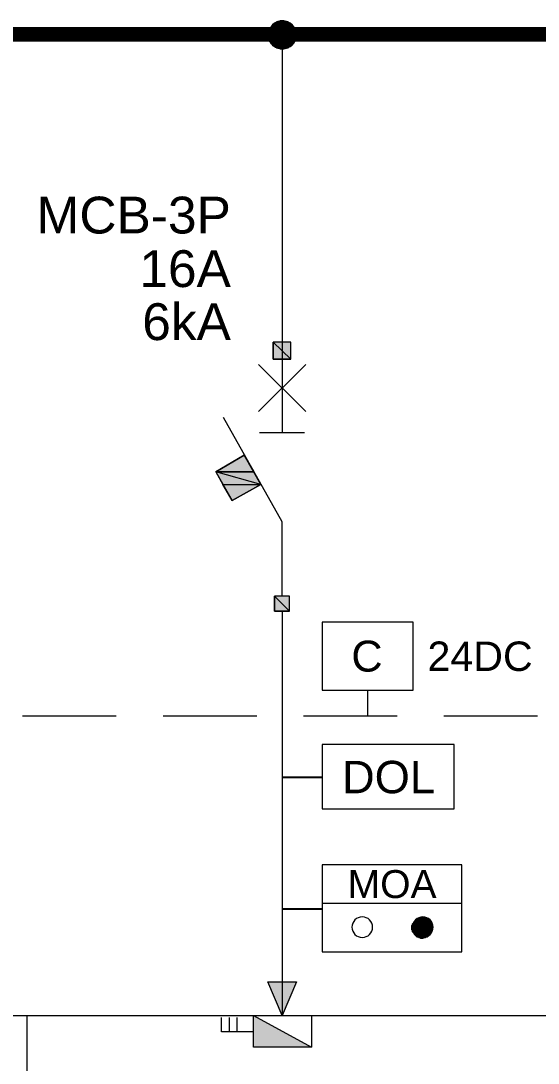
# Model space of a CAD drawing. Header units: millimetres. Extents: x -33055 to 42243, y -56860 to 24450.
# Drawn here: x 10946 to 14455, y -28975 to -21903 of the extents above; entities that cross this region are included whole.
import ezdxf
from ezdxf.enums import TextEntityAlignment as Align

# ---------------------------------------------------------------- set-up
doc = ezdxf.new("R2010")
doc.units = ezdxf.units.MM
for name, color, linetype in [('A-PATT-CONC', 7, 'Continuous'), ('E-BUSBAR', 7, 'Continuous'), ('E-CTRL', 7, 'Continuous'), ('E-LEADER', 7, 'Continuous'), ('E-SLD', 7, 'Continuous'), ('E-TABLE', 7, 'Continuous'), ('E-TEXT', 7, 'Continuous')]:
    doc.layers.add(name, color=color, linetype=linetype)
doc.styles.add('ARIAL', font='arial.ttf')

msp = doc.modelspace()

# ---------------------------------------------------------------- hatches: boundary and pattern name
at = {"layer": 'A-PATT-CONC'}
h = msp.add_hatch(color=7, dxfattribs=at)
h.dxf.hatch_style = 1
h.paths.add_polyline_path([(12523, -28651.8), (12916.7, -28867.7), (12523, -28867.7), (12523, -28651.8)])
at = {"layer": 'E-SLD'}
h = msp.add_hatch(color=7, dxfattribs=at)
h.dxf.hatch_style = 1
h.paths.add_polyline_path([(12772.7, -21920.1), (12666.9, -21920.1), (12781.2, -21928.5), (12772.7, -21920.1)])
h.paths.add_polyline_path([(12666.9, -21920.1), (12781.2, -21928.5), (12658.4, -21928.5), (12666.9, -21920.1)])
h = msp.add_hatch(color=7, dxfattribs=at)
h.dxf.hatch_style = 1
h.paths.add_polyline_path([(12764.3, -21915.8), (12671.1, -21915.8), (12772.7, -21920.1), (12764.3, -21915.8)])
h.paths.add_polyline_path([(12671.1, -21915.8), (12772.7, -21920.1), (12666.9, -21920.1), (12671.1, -21915.8)])
h = msp.add_hatch(color=7, dxfattribs=at)
h.dxf.hatch_style = 1
h.paths.add_polyline_path([(12760, -21911.6), (12679.6, -21911.6), (12764.3, -21915.8), (12760, -21911.6)])
h.paths.add_polyline_path([(12679.6, -21911.6), (12764.3, -21915.8), (12671.1, -21915.8), (12679.6, -21911.6)])
h = msp.add_hatch(color=7, dxfattribs=at)
h.dxf.hatch_style = 1
h.paths.add_polyline_path([(12747.3, -21907.4), (12688.1, -21907.4), (12760, -21911.6), (12747.3, -21907.4)])
h.paths.add_polyline_path([(12688.1, -21907.4), (12760, -21911.6), (12679.6, -21911.6), (12688.1, -21907.4)])
h = msp.add_hatch(color=7, dxfattribs=at)
h.dxf.hatch_style = 1
h.paths.add_polyline_path([(12743.1, -21907.4), (12700.8, -21907.4), (12747.3, -21907.4), (12743.1, -21907.4)])
h.paths.add_polyline_path([(12700.8, -21907.4), (12747.3, -21907.4), (12688.1, -21907.4), (12700.8, -21907.4)])
h = msp.add_hatch(color=7, dxfattribs=at)
h.dxf.hatch_style = 1
h.paths.add_polyline_path([(12730.4, -21903.1), (12705, -21903.1), (12743.1, -21907.4), (12730.4, -21903.1)])
h.paths.add_polyline_path([(12705, -21903.1), (12743.1, -21907.4), (12700.8, -21907.4), (12705, -21903.1)])
h = msp.add_hatch(color=7, dxfattribs=at)
h.dxf.hatch_style = 1
h.paths.add_polyline_path([(12721.9, -21903.1), (12730.4, -21903.1), (12705, -21903.1), (12721.9, -21903.1)])
h = msp.add_hatch(color=7, dxfattribs=at)
h.dxf.hatch_style = 1
h.paths.add_polyline_path([(12810.8, -21970.9), (12628.8, -21970.9), (12810.8, -21979.3), (12810.8, -21970.9)])
h.paths.add_polyline_path([(12628.8, -21970.9), (12810.8, -21979.3), (12624.6, -21979.3), (12628.8, -21970.9)])
h = msp.add_hatch(color=7, dxfattribs=at)
h.dxf.hatch_style = 1
h.paths.add_polyline_path([(12810.8, -21979.3), (12624.6, -21979.3), (12815.1, -21987.8), (12810.8, -21979.3)])
h.paths.add_polyline_path([(12624.6, -21979.3), (12815.1, -21987.8), (12624.6, -21987.8), (12624.6, -21979.3)])
h = msp.add_hatch(color=7, dxfattribs=at)
h.dxf.hatch_style = 1
h.paths.add_polyline_path([(12815.1, -21987.8), (12624.6, -21987.8), (12815.1, -22000.5), (12815.1, -21987.8)])
h.paths.add_polyline_path([(12624.6, -21987.8), (12815.1, -22000.5), (12624.6, -22000.5), (12624.6, -21987.8)])
h = msp.add_hatch(color=7, dxfattribs=at)
h.dxf.hatch_style = 1
h.paths.add_polyline_path([(12806.6, -21962.4), (12633, -21962.4), (12810.8, -21970.9), (12806.6, -21962.4)])
h.paths.add_polyline_path([(12633, -21962.4), (12810.8, -21970.9), (12628.8, -21970.9), (12633, -21962.4)])
h = msp.add_hatch(color=7, dxfattribs=at)
h.dxf.hatch_style = 1
h.paths.add_polyline_path([(12798.1, -21945.5), (12641.5, -21945.5), (12802.4, -21953.9), (12798.1, -21945.5)])
h.paths.add_polyline_path([(12641.5, -21945.5), (12802.4, -21953.9), (12633, -21953.9), (12641.5, -21945.5)])
h = msp.add_hatch(color=7, dxfattribs=at)
h.dxf.hatch_style = 1
h.paths.add_polyline_path([(12802.4, -21953.9), (12633, -21953.9), (12806.6, -21962.4), (12802.4, -21953.9)])
h.paths.add_polyline_path([(12633, -21953.9), (12806.6, -21962.4), (12633, -21962.4), (12633, -21953.9)])
h = msp.add_hatch(color=7, dxfattribs=at)
h.dxf.hatch_style = 1
h.paths.add_polyline_path([(12793.9, -21941.2), (12645.7, -21941.2), (12798.1, -21945.5), (12793.9, -21941.2)])
h.paths.add_polyline_path([(12645.7, -21941.2), (12798.1, -21945.5), (12641.5, -21945.5), (12645.7, -21941.2)])
h = msp.add_hatch(color=7, dxfattribs=at)
h.dxf.hatch_style = 1
h.paths.add_polyline_path([(12789.7, -21932.8), (12650, -21932.8), (12793.9, -21941.2), (12789.7, -21932.8)])
h.paths.add_polyline_path([(12650, -21932.8), (12793.9, -21941.2), (12645.7, -21941.2), (12650, -21932.8)])
h = msp.add_hatch(color=7, dxfattribs=at)
h.dxf.hatch_style = 1
h.paths.add_polyline_path([(12781.2, -21928.5), (12658.4, -21928.5), (12789.7, -21932.8), (12781.2, -21928.5)])
h.paths.add_polyline_path([(12658.4, -21928.5), (12789.7, -21932.8), (12650, -21932.8), (12658.4, -21928.5)])
h = msp.add_hatch(color=7, dxfattribs=at)
h.dxf.hatch_style = 1
h.paths.add_polyline_path([(12815.1, -22000.5), (12624.6, -22000.5), (12815.1, -22009), (12815.1, -22000.5)])
h.paths.add_polyline_path([(12624.6, -22000.5), (12815.1, -22009), (12624.6, -22009), (12624.6, -22000.5)])
h = msp.add_hatch(color=7, dxfattribs=at)
h.dxf.hatch_style = 1
h.paths.add_polyline_path([(12815.1, -22009), (12624.6, -22009), (12810.8, -22017.4), (12815.1, -22009)])
h.paths.add_polyline_path([(12624.6, -22009), (12810.8, -22017.4), (12624.6, -22017.4), (12624.6, -22009)])
h = msp.add_hatch(color=7, dxfattribs=at)
h.dxf.hatch_style = 1
h.paths.add_polyline_path([(12810.8, -22017.4), (12624.6, -22017.4), (12810.8, -22025.9), (12810.8, -22017.4)])
h.paths.add_polyline_path([(12624.6, -22017.4), (12810.8, -22025.9), (12628.8, -22025.9), (12624.6, -22017.4)])
h = msp.add_hatch(color=7, dxfattribs=at)
h.dxf.hatch_style = 1
h.paths.add_polyline_path([(12810.8, -22025.9), (12628.8, -22025.9), (12806.6, -22034.4), (12810.8, -22025.9)])
h.paths.add_polyline_path([(12628.8, -22025.9), (12806.6, -22034.4), (12633, -22034.4), (12628.8, -22025.9)])
h = msp.add_hatch(color=7, dxfattribs=at)
h.dxf.hatch_style = 1
h.paths.add_polyline_path([(12806.6, -22034.4), (12633, -22034.4), (12802.4, -22042.8), (12806.6, -22034.4)])
h.paths.add_polyline_path([(12633, -22034.4), (12802.4, -22042.8), (12633, -22042.8), (12633, -22034.4)])
h = msp.add_hatch(color=7, dxfattribs=at)
h.dxf.hatch_style = 1
h.paths.add_polyline_path([(12802.4, -22042.8), (12633, -22042.8), (12798.1, -22051.3), (12802.4, -22042.8)])
h.paths.add_polyline_path([(12633, -22042.8), (12798.1, -22051.3), (12641.5, -22051.3), (12633, -22042.8)])
h = msp.add_hatch(color=7, dxfattribs=at)
h.dxf.hatch_style = 1
h.paths.add_polyline_path([(12798.1, -22051.3), (12641.5, -22051.3), (12793.9, -22059.8), (12798.1, -22051.3)])
h.paths.add_polyline_path([(12641.5, -22051.3), (12793.9, -22059.8), (12645.7, -22059.8), (12641.5, -22051.3)])
h = msp.add_hatch(color=7, dxfattribs=at)
h.dxf.hatch_style = 1
h.paths.add_polyline_path([(12793.9, -22059.8), (12645.7, -22059.8), (12789.7, -22064), (12793.9, -22059.8)])
h.paths.add_polyline_path([(12645.7, -22059.8), (12789.7, -22064), (12650, -22064), (12645.7, -22059.8)])
h = msp.add_hatch(color=7, dxfattribs=at)
h.dxf.hatch_style = 1
h.paths.add_polyline_path([(12789.7, -22064), (12650, -22064), (12781.2, -22072.5), (12789.7, -22064)])
h.paths.add_polyline_path([(12650, -22064), (12781.2, -22072.5), (12658.4, -22072.5), (12650, -22064)])
h = msp.add_hatch(color=7, dxfattribs=at)
h.dxf.hatch_style = 1
h.paths.add_polyline_path([(12781.2, -22072.5), (12658.4, -22072.5), (12772.7, -22076.7), (12781.2, -22072.5)])
h.paths.add_polyline_path([(12658.4, -22072.5), (12772.7, -22076.7), (12666.9, -22076.7), (12658.4, -22072.5)])
h = msp.add_hatch(color=7, dxfattribs=at)
h.dxf.hatch_style = 1
h.paths.add_polyline_path([(12772.7, -22076.7), (12666.9, -22076.7), (12764.3, -22080.9), (12772.7, -22076.7)])
h.paths.add_polyline_path([(12666.9, -22076.7), (12764.3, -22080.9), (12671.1, -22080.9), (12666.9, -22076.7)])
h = msp.add_hatch(color=7, dxfattribs=at)
h.dxf.hatch_style = 1
h.paths.add_polyline_path([(12764.3, -22080.9), (12671.1, -22080.9), (12760, -22085.2), (12764.3, -22080.9)])
h.paths.add_polyline_path([(12671.1, -22080.9), (12760, -22085.2), (12679.6, -22085.2), (12671.1, -22080.9)])
h = msp.add_hatch(color=7, dxfattribs=at)
h.dxf.hatch_style = 1
h.paths.add_polyline_path([(12760, -22085.2), (12679.6, -22085.2), (12747.3, -22089.4), (12760, -22085.2)])
h.paths.add_polyline_path([(12679.6, -22085.2), (12747.3, -22089.4), (12688.1, -22089.4), (12679.6, -22085.2)])
h = msp.add_hatch(color=7, dxfattribs=at)
h.dxf.hatch_style = 1
h.paths.add_polyline_path([(12747.3, -22089.4), (12688.1, -22089.4), (12743.1, -22089.4), (12747.3, -22089.4)])
h.paths.add_polyline_path([(12688.1, -22089.4), (12743.1, -22089.4), (12700.8, -22089.4), (12688.1, -22089.4)])
h = msp.add_hatch(color=7, dxfattribs=at)
h.dxf.hatch_style = 1
h.paths.add_polyline_path([(12700.8, -22089.4), (12705, -22093.6), (12730.4, -22093.6), (12700.8, -22089.4)])
h.paths.add_polyline_path([(12705, -22093.6), (12730.4, -22093.6), (12721.9, -22093.6), (12705, -22093.6)])
h = msp.add_hatch(color=7, dxfattribs=at)
h.dxf.hatch_style = 1
h.paths.add_polyline_path([(12700.8, -22089.4), (12743.1, -22089.4), (12730.4, -22093.6), (12700.8, -22089.4)])
h = msp.add_hatch(color=7, dxfattribs=at)
h.dxf.hatch_style = 1
h.paths.add_polyline_path([(12777, -24083.3), (12658.4, -24083.3), (12777, -24197.6), (12777, -24083.3)])
h.paths.add_polyline_path([(12658.4, -24083.3), (12777, -24197.6), (12658.4, -24197.6), (12658.4, -24083.3)])
h = msp.add_hatch(color=7, dxfattribs=at)
h.dxf.hatch_style = 1
h.paths.add_polyline_path([(12459.5, -24849.5), (12527.2, -24963.8), (12269, -24963.8), (12459.5, -24849.5)])
h = msp.add_hatch(color=7, dxfattribs=at)
h.dxf.hatch_style = 1
h.paths.add_polyline_path([(12269, -24963.8), (12315.5, -25048.5), (12573.8, -25048.5), (12269, -24963.8)])
h.paths.add_polyline_path([(12315.5, -25048.5), (12573.8, -25048.5), (12379, -25158.6), (12315.5, -25048.5)])
h = msp.add_hatch(color=7, dxfattribs=at)
h.dxf.hatch_style = 1
h.paths.add_polyline_path([(12269, -24963.8), (12527.2, -24963.8), (12573.8, -25048.5), (12269, -24963.8)])
h = msp.add_hatch(color=7, dxfattribs=at)
h.dxf.hatch_style = 1
h.paths.add_polyline_path([(12768.5, -25806.3), (12666.9, -25806.3), (12768.5, -25907.9), (12768.5, -25806.3)])
h.paths.add_polyline_path([(12666.9, -25806.3), (12768.5, -25907.9), (12666.9, -25907.9), (12666.9, -25806.3)])
h = msp.add_hatch(color=7, dxfattribs=at)
h.dxf.hatch_style = 1
h.paths.add_polyline_path([(13712.5, -28004.1), (13623.6, -28004.1), (13721, -28008.3), (13712.5, -28004.1)])
h.paths.add_polyline_path([(13623.6, -28004.1), (13721, -28008.3), (13619.4, -28008.3), (13623.6, -28004.1)])
h = msp.add_hatch(color=7, dxfattribs=at)
h.dxf.hatch_style = 1
h.paths.add_polyline_path([(13708.3, -27999.8), (13627.9, -27999.8), (13712.5, -28004.1), (13708.3, -27999.8)])
h.paths.add_polyline_path([(13627.9, -27999.8), (13712.5, -28004.1), (13623.6, -28004.1), (13627.9, -27999.8)])
h = msp.add_hatch(color=7, dxfattribs=at)
h.dxf.hatch_style = 1
h.paths.add_polyline_path([(13704.1, -27995.6), (13632.1, -27995.6), (13708.3, -27999.8), (13704.1, -27995.6)])
h.paths.add_polyline_path([(13632.1, -27995.6), (13708.3, -27999.8), (13627.9, -27999.8), (13632.1, -27995.6)])
h = msp.add_hatch(color=7, dxfattribs=at)
h.dxf.hatch_style = 1
h.paths.add_polyline_path([(13695.6, -27991.4), (13640.6, -27991.4), (13704.1, -27995.6), (13695.6, -27991.4)])
h.paths.add_polyline_path([(13640.6, -27991.4), (13704.1, -27995.6), (13632.1, -27995.6), (13640.6, -27991.4)])
h = msp.add_hatch(color=7, dxfattribs=at)
h.dxf.hatch_style = 1
h.paths.add_polyline_path([(13691.4, -27991.4), (13644.8, -27991.4), (13695.6, -27991.4), (13691.4, -27991.4)])
h.paths.add_polyline_path([(13644.8, -27991.4), (13695.6, -27991.4), (13640.6, -27991.4), (13644.8, -27991.4)])
h = msp.add_hatch(color=7, dxfattribs=at)
h.dxf.hatch_style = 1
h.paths.add_polyline_path([(13682.9, -27987.1), (13653.3, -27987.1), (13691.4, -27991.4), (13682.9, -27987.1)])
h.paths.add_polyline_path([(13653.3, -27987.1), (13691.4, -27991.4), (13644.8, -27991.4), (13653.3, -27987.1)])
h = msp.add_hatch(color=7, dxfattribs=at)
h.dxf.hatch_style = 1
h.paths.add_polyline_path([(13674.4, -27987.1), (13657.5, -27987.1), (13682.9, -27987.1), (13674.4, -27987.1)])
h.paths.add_polyline_path([(13657.5, -27987.1), (13682.9, -27987.1), (13653.3, -27987.1), (13657.5, -27987.1)])
h = msp.add_hatch(color=7, dxfattribs=at)
h.dxf.hatch_style = 1
h.paths.add_polyline_path([(13670.2, -27987.1), (13674.4, -27987.1), (13657.5, -27987.1), (13670.2, -27987.1)])
h = msp.add_hatch(color=7, dxfattribs=at)
h.dxf.hatch_style = 1
h.paths.add_polyline_path([(13733.7, -28037.9), (13602.5, -28037.9), (13737.9, -28042.2), (13733.7, -28037.9)])
h.paths.add_polyline_path([(13602.5, -28037.9), (13737.9, -28042.2), (13598.2, -28042.2), (13602.5, -28037.9)])
h = msp.add_hatch(color=7, dxfattribs=at)
h.dxf.hatch_style = 1
h.paths.add_polyline_path([(13737.9, -28042.2), (13598.2, -28042.2), (13737.9, -28050.6), (13737.9, -28042.2)])
h.paths.add_polyline_path([(13598.2, -28042.2), (13737.9, -28050.6), (13598.2, -28050.6), (13598.2, -28042.2)])
h = msp.add_hatch(color=7, dxfattribs=at)
h.dxf.hatch_style = 1
h.paths.add_polyline_path([(13737.9, -28050.6), (13598.2, -28050.6), (13737.9, -28054.9), (13737.9, -28050.6)])
h.paths.add_polyline_path([(13598.2, -28050.6), (13737.9, -28054.9), (13598.2, -28054.9), (13598.2, -28050.6)])
h = msp.add_hatch(color=7, dxfattribs=at)
h.dxf.hatch_style = 1
h.paths.add_polyline_path([(13737.9, -28054.9), (13598.2, -28054.9), (13737.9, -28063.3), (13737.9, -28054.9)])
h.paths.add_polyline_path([(13598.2, -28054.9), (13737.9, -28063.3), (13598.2, -28063.3), (13598.2, -28054.9)])
h = msp.add_hatch(color=7, dxfattribs=at)
h.dxf.hatch_style = 1
h.paths.add_polyline_path([(13737.9, -28063.3), (13598.2, -28063.3), (13737.9, -28071.8), (13737.9, -28063.3)])
h.paths.add_polyline_path([(13598.2, -28063.3), (13737.9, -28071.8), (13598.2, -28071.8), (13598.2, -28063.3)])
h = msp.add_hatch(color=7, dxfattribs=at)
h.dxf.hatch_style = 1
h.paths.add_polyline_path([(13737.9, -28071.8), (13598.2, -28071.8), (13733.7, -28076), (13737.9, -28071.8)])
h.paths.add_polyline_path([(13598.2, -28071.8), (13733.7, -28076), (13602.5, -28076), (13598.2, -28071.8)])
h = msp.add_hatch(color=7, dxfattribs=at)
h.dxf.hatch_style = 1
h.paths.add_polyline_path([(13729.5, -28025.2), (13606.7, -28025.2), (13733.7, -28029.5), (13729.5, -28025.2)])
h.paths.add_polyline_path([(13606.7, -28025.2), (13733.7, -28029.5), (13602.5, -28029.5), (13606.7, -28025.2)])
h = msp.add_hatch(color=7, dxfattribs=at)
h.dxf.hatch_style = 1
h.paths.add_polyline_path([(13733.7, -28029.5), (13602.5, -28029.5), (13733.7, -28037.9), (13733.7, -28029.5)])
h.paths.add_polyline_path([(13602.5, -28029.5), (13733.7, -28037.9), (13602.5, -28037.9), (13602.5, -28029.5)])
h = msp.add_hatch(color=7, dxfattribs=at)
h.dxf.hatch_style = 1
h.paths.add_polyline_path([(13733.7, -28076), (13602.5, -28076), (13733.7, -28084.5), (13733.7, -28076)])
h.paths.add_polyline_path([(13602.5, -28076), (13733.7, -28084.5), (13602.5, -28084.5), (13602.5, -28076)])
h = msp.add_hatch(color=7, dxfattribs=at)
h.dxf.hatch_style = 1
h.paths.add_polyline_path([(13725.2, -28021), (13610.9, -28021), (13729.5, -28025.2), (13725.2, -28021)])
h.paths.add_polyline_path([(13610.9, -28021), (13729.5, -28025.2), (13606.7, -28025.2), (13610.9, -28021)])
h = msp.add_hatch(color=7, dxfattribs=at)
h.dxf.hatch_style = 1
h.paths.add_polyline_path([(13721, -28012.5), (13615.2, -28012.5), (13725.2, -28021), (13721, -28012.5)])
h.paths.add_polyline_path([(13615.2, -28012.5), (13725.2, -28021), (13610.9, -28021), (13615.2, -28012.5)])
h = msp.add_hatch(color=7, dxfattribs=at)
h.dxf.hatch_style = 1
h.paths.add_polyline_path([(13721, -28008.3), (13619.4, -28008.3), (13721, -28012.5), (13721, -28008.3)])
h.paths.add_polyline_path([(13619.4, -28008.3), (13721, -28012.5), (13615.2, -28012.5), (13619.4, -28008.3)])
h = msp.add_hatch(color=7, dxfattribs=at)
h.dxf.hatch_style = 1
h.paths.add_polyline_path([(13733.7, -28084.5), (13602.5, -28084.5), (13729.5, -28088.7), (13733.7, -28084.5)])
h.paths.add_polyline_path([(13602.5, -28084.5), (13729.5, -28088.7), (13606.7, -28088.7), (13602.5, -28084.5)])
h = msp.add_hatch(color=7, dxfattribs=at)
h.dxf.hatch_style = 1
h.paths.add_polyline_path([(13729.5, -28088.7), (13606.7, -28088.7), (13725.2, -28093), (13729.5, -28088.7)])
h.paths.add_polyline_path([(13606.7, -28088.7), (13725.2, -28093), (13610.9, -28093), (13606.7, -28088.7)])
h = msp.add_hatch(color=7, dxfattribs=at)
h.dxf.hatch_style = 1
h.paths.add_polyline_path([(13725.2, -28093), (13610.9, -28093), (13721, -28101.4), (13725.2, -28093)])
h.paths.add_polyline_path([(13610.9, -28093), (13721, -28101.4), (13615.2, -28101.4), (13610.9, -28093)])
h = msp.add_hatch(color=7, dxfattribs=at)
h.dxf.hatch_style = 1
h.paths.add_polyline_path([(13721, -28101.4), (13615.2, -28101.4), (13721, -28105.7), (13721, -28101.4)])
h.paths.add_polyline_path([(13615.2, -28101.4), (13721, -28105.7), (13619.4, -28105.7), (13615.2, -28101.4)])
h = msp.add_hatch(color=7, dxfattribs=at)
h.dxf.hatch_style = 1
h.paths.add_polyline_path([(13721, -28105.7), (13619.4, -28105.7), (13712.5, -28109.9), (13721, -28105.7)])
h.paths.add_polyline_path([(13619.4, -28105.7), (13712.5, -28109.9), (13623.6, -28109.9), (13619.4, -28105.7)])
h = msp.add_hatch(color=7, dxfattribs=at)
h.dxf.hatch_style = 1
h.paths.add_polyline_path([(13712.5, -28109.9), (13623.6, -28109.9), (13708.3, -28114.1), (13712.5, -28109.9)])
h.paths.add_polyline_path([(13623.6, -28109.9), (13708.3, -28114.1), (13627.9, -28114.1), (13623.6, -28109.9)])
h = msp.add_hatch(color=7, dxfattribs=at)
h.dxf.hatch_style = 1
h.paths.add_polyline_path([(13708.3, -28114.1), (13627.9, -28114.1), (13704.1, -28118.4), (13708.3, -28114.1)])
h.paths.add_polyline_path([(13627.9, -28114.1), (13704.1, -28118.4), (13632.1, -28118.4), (13627.9, -28114.1)])
h = msp.add_hatch(color=7, dxfattribs=at)
h.dxf.hatch_style = 1
h.paths.add_polyline_path([(13704.1, -28118.4), (13632.1, -28118.4), (13695.6, -28118.4), (13704.1, -28118.4)])
h.paths.add_polyline_path([(13632.1, -28118.4), (13695.6, -28118.4), (13640.6, -28118.4), (13632.1, -28118.4)])
h = msp.add_hatch(color=7, dxfattribs=at)
h.dxf.hatch_style = 1
h.paths.add_polyline_path([(13695.6, -28118.4), (13640.6, -28118.4), (13691.4, -28122.6), (13695.6, -28118.4)])
h.paths.add_polyline_path([(13640.6, -28118.4), (13691.4, -28122.6), (13644.8, -28122.6), (13640.6, -28118.4)])
h = msp.add_hatch(color=7, dxfattribs=at)
h.dxf.hatch_style = 1
h.paths.add_polyline_path([(13691.4, -28122.6), (13644.8, -28122.6), (13682.9, -28122.6), (13691.4, -28122.6)])
h.paths.add_polyline_path([(13644.8, -28122.6), (13682.9, -28122.6), (13653.3, -28122.6), (13644.8, -28122.6)])
h = msp.add_hatch(color=7, dxfattribs=at)
h.dxf.hatch_style = 1
h.paths.add_polyline_path([(13653.3, -28122.6), (13657.5, -28126.8), (13674.4, -28126.8), (13653.3, -28122.6)])
h.paths.add_polyline_path([(13657.5, -28126.8), (13674.4, -28126.8), (13670.2, -28126.8), (13657.5, -28126.8)])
h = msp.add_hatch(color=7, dxfattribs=at)
h.dxf.hatch_style = 1
h.paths.add_polyline_path([(13653.3, -28122.6), (13682.9, -28122.6), (13674.4, -28126.8), (13653.3, -28122.6)])
h = msp.add_hatch(color=7, dxfattribs=at)
h.dxf.hatch_style = 1
h.paths.add_polyline_path([(12620.3, -28423.2), (12815.1, -28423.2), (12717.7, -28651.8), (12620.3, -28423.2)])

# ---------------------------------------------------------------- linework, layer by layer
at = {"color": 7, "lineweight": 0}
for p, q in [((12362.1, -28761.8), (12362.1, -28664.5)), ((12412.9, -28761.8), (12412.9, -28664.5)), ((12523, -28651.8), (12916.7, -28867.7))]:
    msp.add_line(p, q, dxfattribs=at)
for points in [[(12523, -28761.8), (12307.1, -28761.8), (12307.1, -28664.5)], [(12916.7, -28651.8), (12916.7, -28867.7), (12523, -28867.7), (12523, -28651.8), (12916.7, -28651.8)]]:
    msp.add_lwpolyline(points, dxfattribs=at)
at = {"layer": 'A-PATT-CONC', "color": 7, "lineweight": 0}
msp.add_lwpolyline([(12523, -28651.8), (12916.7, -28867.7), (12523, -28867.7), (12523, -28651.8)], dxfattribs=at)
at = {"layer": 'E-BUSBAR', "const_width": 100}
msp.add_lwpolyline([(-25829, -21994), (35929, -21994)], dxfattribs=at)
at = {"layer": 'E-CTRL', "color": 7, "lineweight": 0}
for p, q in [((10958, -26618), (11593, -26618)), ((11910.5, -26618), (12545.5, -26618)), ((12863, -26618), (13498, -26618)), ((13815.5, -26618), (14450.5, -26618))]:
    msp.add_line(p, q, dxfattribs=at)
at = {"layer": 'E-LEADER', "color": 253, "lineweight": 25, "true_color": 0x999999}
for p, q in [((12717.7, -27033.9), (12988.6, -27033.9)), ((12717.7, -27927.2), (12988.6, -27927.2))]:
    msp.add_line(p, q, dxfattribs=at)
at = {"layer": 'E-SLD', "color": 7, "lineweight": 0}
for p, q in [((12717.7, -21996.3), (12717.7, -24697.1)), ((12556.8, -24235.7), (12878.6, -24553.2)), ((12878.6, -24235.7), (12556.8, -24553.2)), ((12565.3, -24697.1), (12870.1, -24697.1)), ((12717.7, -25907.9), (12717.7, -28651.8)), ((13297.7, -26445.5), (13297.7, -26619.1)), ((12988.6, -27889.1), (13936.9, -27889.1))]:
    msp.add_line(p, q, dxfattribs=at)
for points in [[(12815.1, -21998.4), (12813.1, -21979.2), (12807.6, -21961.3), (12798.8, -21945.1), (12787.2, -21931), (12773.1, -21919.4), (12756.9, -21910.6), (12739, -21905.1), (12719.8, -21903.1), (12700.6, -21905.1), (12682.7, -21910.6), (12666.5, -21919.4), (12652.5, -21931), (12640.8, -21945.1), (12632, -21961.3), (12626.5, -21979.2), (12624.6, -21998.4), (12626.5, -22017.6), (12632, -22035.5), (12640.8, -22051.6), (12652.5, -22065.7), (12666.5, -22077.4), (12682.7, -22086.2), (12700.6, -22091.7), (12719.8, -22093.6), (12739, -22091.7), (12756.9, -22086.2), (12773.1, -22077.4), (12787.2, -22065.7), (12798.8, -22051.6), (12807.6, -22035.5), (12813.1, -22017.6), (12815.1, -21998.4)], [(12666.9, -21920.1), (12781.2, -21928.5), (12658.4, -21928.5), (12666.9, -21920.1)], [(12671.1, -21915.8), (12772.7, -21920.1), (12666.9, -21920.1), (12671.1, -21915.8)], [(12772.7, -21920.1), (12666.9, -21920.1), (12781.2, -21928.5), (12772.7, -21920.1)], [(12679.6, -21911.6), (12764.3, -21915.8), (12671.1, -21915.8), (12679.6, -21911.6)], [(12764.3, -21915.8), (12671.1, -21915.8), (12772.7, -21920.1), (12764.3, -21915.8)], [(12688.1, -21907.4), (12760, -21911.6), (12679.6, -21911.6), (12688.1, -21907.4)], [(12760, -21911.6), (12679.6, -21911.6), (12764.3, -21915.8), (12760, -21911.6)], [(12700.8, -21907.4), (12747.3, -21907.4), (12688.1, -21907.4), (12700.8, -21907.4)], [(12747.3, -21907.4), (12688.1, -21907.4), (12760, -21911.6), (12747.3, -21907.4)], [(12705, -21903.1), (12743.1, -21907.4), (12700.8, -21907.4), (12705, -21903.1)], [(12743.1, -21907.4), (12700.8, -21907.4), (12747.3, -21907.4), (12743.1, -21907.4)], [(12721.9, -21903.1), (12730.4, -21903.1), (12705, -21903.1), (12721.9, -21903.1)], [(12730.4, -21903.1), (12705, -21903.1), (12743.1, -21907.4), (12730.4, -21903.1)], [(12628.8, -21970.9), (12810.8, -21979.3), (12624.6, -21979.3), (12628.8, -21970.9)], [(12810.8, -21979.3), (12624.6, -21979.3), (12815.1, -21987.8), (12810.8, -21979.3)], [(12624.6, -21979.3), (12815.1, -21987.8), (12624.6, -21987.8), (12624.6, -21979.3)], [(12815.1, -21987.8), (12624.6, -21987.8), (12815.1, -22000.5), (12815.1, -21987.8)], [(12624.6, -21987.8), (12815.1, -22000.5), (12624.6, -22000.5), (12624.6, -21987.8)], [(12633, -21962.4), (12810.8, -21970.9), (12628.8, -21970.9), (12633, -21962.4)], [(12810.8, -21970.9), (12628.8, -21970.9), (12810.8, -21979.3), (12810.8, -21970.9)], [(12641.5, -21945.5), (12802.4, -21953.9), (12633, -21953.9), (12641.5, -21945.5)], [(12802.4, -21953.9), (12633, -21953.9), (12806.6, -21962.4), (12802.4, -21953.9)], [(12633, -21953.9), (12806.6, -21962.4), (12633, -21962.4), (12633, -21953.9)], [(12806.6, -21962.4), (12633, -21962.4), (12810.8, -21970.9), (12806.6, -21962.4)], [(12645.7, -21941.2), (12798.1, -21945.5), (12641.5, -21945.5), (12645.7, -21941.2)], [(12798.1, -21945.5), (12641.5, -21945.5), (12802.4, -21953.9), (12798.1, -21945.5)], [(12650, -21932.8), (12793.9, -21941.2), (12645.7, -21941.2), (12650, -21932.8)], [(12793.9, -21941.2), (12645.7, -21941.2), (12798.1, -21945.5), (12793.9, -21941.2)], [(12658.4, -21928.5), (12789.7, -21932.8), (12650, -21932.8), (12658.4, -21928.5)], [(12789.7, -21932.8), (12650, -21932.8), (12793.9, -21941.2), (12789.7, -21932.8)], [(12781.2, -21928.5), (12658.4, -21928.5), (12789.7, -21932.8), (12781.2, -21928.5)], [(12815.1, -22000.5), (12624.6, -22000.5), (12815.1, -22009), (12815.1, -22000.5)], [(12624.6, -22000.5), (12815.1, -22009), (12624.6, -22009), (12624.6, -22000.5)], [(12815.1, -22009), (12624.6, -22009), (12810.8, -22017.4), (12815.1, -22009)], [(12624.6, -22009), (12810.8, -22017.4), (12624.6, -22017.4), (12624.6, -22009)], [(12810.8, -22017.4), (12624.6, -22017.4), (12810.8, -22025.9), (12810.8, -22017.4)], [(12624.6, -22017.4), (12810.8, -22025.9), (12628.8, -22025.9), (12624.6, -22017.4)], [(12810.8, -22025.9), (12628.8, -22025.9), (12806.6, -22034.4), (12810.8, -22025.9)], [(12628.8, -22025.9), (12806.6, -22034.4), (12633, -22034.4), (12628.8, -22025.9)], [(12806.6, -22034.4), (12633, -22034.4), (12802.4, -22042.8), (12806.6, -22034.4)], [(12633, -22034.4), (12802.4, -22042.8), (12633, -22042.8), (12633, -22034.4)], [(12802.4, -22042.8), (12633, -22042.8), (12798.1, -22051.3), (12802.4, -22042.8)], [(12633, -22042.8), (12798.1, -22051.3), (12641.5, -22051.3), (12633, -22042.8)], [(12798.1, -22051.3), (12641.5, -22051.3), (12793.9, -22059.8), (12798.1, -22051.3)], [(12641.5, -22051.3), (12793.9, -22059.8), (12645.7, -22059.8), (12641.5, -22051.3)], [(12793.9, -22059.8), (12645.7, -22059.8), (12789.7, -22064), (12793.9, -22059.8)], [(12645.7, -22059.8), (12789.7, -22064), (12650, -22064), (12645.7, -22059.8)], [(12789.7, -22064), (12650, -22064), (12781.2, -22072.5), (12789.7, -22064)], [(12650, -22064), (12781.2, -22072.5), (12658.4, -22072.5), (12650, -22064)], [(12781.2, -22072.5), (12658.4, -22072.5), (12772.7, -22076.7), (12781.2, -22072.5)], [(12658.4, -22072.5), (12772.7, -22076.7), (12666.9, -22076.7), (12658.4, -22072.5)], [(12772.7, -22076.7), (12666.9, -22076.7), (12764.3, -22080.9), (12772.7, -22076.7)], [(12666.9, -22076.7), (12764.3, -22080.9), (12671.1, -22080.9), (12666.9, -22076.7)], [(12764.3, -22080.9), (12671.1, -22080.9), (12760, -22085.2), (12764.3, -22080.9)], [(12671.1, -22080.9), (12760, -22085.2), (12679.6, -22085.2), (12671.1, -22080.9)], [(12760, -22085.2), (12679.6, -22085.2), (12747.3, -22089.4), (12760, -22085.2)], [(12679.6, -22085.2), (12747.3, -22089.4), (12688.1, -22089.4), (12679.6, -22085.2)], [(12747.3, -22089.4), (12688.1, -22089.4), (12743.1, -22089.4), (12747.3, -22089.4)], [(12688.1, -22089.4), (12743.1, -22089.4), (12700.8, -22089.4), (12688.1, -22089.4)], [(12700.8, -22089.4), (12705, -22093.6), (12730.4, -22093.6), (12700.8, -22089.4)], [(12700.8, -22089.4), (12743.1, -22089.4), (12730.4, -22093.6), (12700.8, -22089.4)], [(12705, -22093.6), (12730.4, -22093.6), (12721.9, -22093.6), (12705, -22093.6)], [(12658.4, -24083.3), (12658.4, -24197.6), (12777, -24197.6), (12777, -24083.3), (12658.4, -24083.3)], [(12658.4, -24083.3), (12658.4, -24197.6), (12777, -24197.6), (12777, -24083.3), (12658.4, -24083.3)], [(12777, -24083.3), (12658.4, -24083.3), (12777, -24197.6), (12777, -24083.3)], [(12658.4, -24083.3), (12777, -24197.6), (12658.4, -24197.6), (12658.4, -24083.3)], [(12717.7, -25806.3), (12717.7, -25302.5), (12319.8, -24595.5)], [(12379, -25158.6), (12573.8, -25048.5), (12459.5, -24849.5), (12269, -24963.8), (12379, -25158.6)], [(12459.5, -24849.5), (12527.2, -24963.8), (12269, -24963.8), (12459.5, -24849.5)], [(12269, -24963.8), (12315.5, -25048.5), (12573.8, -25048.5), (12269, -24963.8)], [(12269, -24963.8), (12527.2, -24963.8), (12573.8, -25048.5), (12269, -24963.8)], [(12315.5, -25048.5), (12573.8, -25048.5), (12379, -25158.6), (12315.5, -25048.5)], [(12666.9, -25806.3), (12666.9, -25907.9), (12768.5, -25907.9), (12768.5, -25806.3), (12666.9, -25806.3)], [(12768.5, -25806.3), (12666.9, -25806.3), (12768.5, -25907.9), (12768.5, -25806.3)], [(12666.9, -25806.3), (12768.5, -25907.9), (12666.9, -25907.9), (12666.9, -25806.3)], [(12988.6, -25984.1), (12988.6, -26445.5), (13606.7, -26445.5), (13606.7, -25984.1), (12988.6, -25984.1)], [(12988.6, -26813.8), (12988.6, -27249.8), (13886.1, -27249.8), (13886.1, -26813.8), (12988.6, -26813.8)], [(12988.6, -27630.8), (12988.6, -28220), (13936.9, -28220), (13936.9, -27630.8), (12988.6, -27630.8)], [(13331.5, -28052.8), (13330.1, -28038.7), (13326, -28025.6), (13319.6, -28013.7), (13311.1, -28003.4), (13300.7, -27994.8), (13288.9, -27988.4), (13275.7, -27984.3), (13261.7, -27982.9), (13247.6, -27984.3), (13234.5, -27988.4), (13222.6, -27994.8), (13212.3, -28003.4), (13203.8, -28013.7), (13197.3, -28025.6), (13193.2, -28038.7), (13191.8, -28052.8), (13193.2, -28066.8), (13197.3, -28079.9), (13203.8, -28091.8), (13212.3, -28102.1), (13222.6, -28110.7), (13234.5, -28117.1), (13247.6, -28121.2), (13261.7, -28122.6), (13275.7, -28121.2), (13288.9, -28117.1), (13300.7, -28110.7), (13311.1, -28102.1), (13319.6, -28091.8), (13326, -28079.9), (13330.1, -28066.8), (13331.5, -28052.8)], [(13742.2, -28052.8), (13740.7, -28038.7), (13736.7, -28025.6), (13730.2, -28013.7), (13721.7, -28003.4), (13711.4, -27994.8), (13699.5, -27988.4), (13686.4, -27984.3), (13672.3, -27982.9), (13658.2, -27984.3), (13645.1, -27988.4), (13633.3, -27994.8), (13622.9, -28003.4), (13614.4, -28013.7), (13607.9, -28025.6), (13603.9, -28038.7), (13602.5, -28052.8), (13603.9, -28066.8), (13607.9, -28079.9), (13614.4, -28091.8), (13622.9, -28102.1), (13633.3, -28110.7), (13645.1, -28117.1), (13658.2, -28121.2), (13672.3, -28122.6), (13686.4, -28121.2), (13699.5, -28117.1), (13711.4, -28110.7), (13721.7, -28102.1), (13730.2, -28091.8), (13736.7, -28079.9), (13740.7, -28066.8), (13742.2, -28052.8)], [(13623.6, -28004.1), (13721, -28008.3), (13619.4, -28008.3), (13623.6, -28004.1)], [(13627.9, -27999.8), (13712.5, -28004.1), (13623.6, -28004.1), (13627.9, -27999.8)], [(13712.5, -28004.1), (13623.6, -28004.1), (13721, -28008.3), (13712.5, -28004.1)], [(13632.1, -27995.6), (13708.3, -27999.8), (13627.9, -27999.8), (13632.1, -27995.6)], [(13708.3, -27999.8), (13627.9, -27999.8), (13712.5, -28004.1), (13708.3, -27999.8)], [(13640.6, -27991.4), (13704.1, -27995.6), (13632.1, -27995.6), (13640.6, -27991.4)], [(13704.1, -27995.6), (13632.1, -27995.6), (13708.3, -27999.8), (13704.1, -27995.6)], [(13644.8, -27991.4), (13695.6, -27991.4), (13640.6, -27991.4), (13644.8, -27991.4)], [(13695.6, -27991.4), (13640.6, -27991.4), (13704.1, -27995.6), (13695.6, -27991.4)], [(13653.3, -27987.1), (13691.4, -27991.4), (13644.8, -27991.4), (13653.3, -27987.1)], [(13691.4, -27991.4), (13644.8, -27991.4), (13695.6, -27991.4), (13691.4, -27991.4)], [(13657.5, -27987.1), (13682.9, -27987.1), (13653.3, -27987.1), (13657.5, -27987.1)], [(13682.9, -27987.1), (13653.3, -27987.1), (13691.4, -27991.4), (13682.9, -27987.1)], [(13670.2, -27987.1), (13674.4, -27987.1), (13657.5, -27987.1), (13670.2, -27987.1)], [(13674.4, -27987.1), (13657.5, -27987.1), (13682.9, -27987.1), (13674.4, -27987.1)], [(13602.5, -28037.9), (13737.9, -28042.2), (13598.2, -28042.2), (13602.5, -28037.9)], [(13737.9, -28042.2), (13598.2, -28042.2), (13737.9, -28050.6), (13737.9, -28042.2)], [(13598.2, -28042.2), (13737.9, -28050.6), (13598.2, -28050.6), (13598.2, -28042.2)], [(13737.9, -28050.6), (13598.2, -28050.6), (13737.9, -28054.9), (13737.9, -28050.6)], [(13598.2, -28050.6), (13737.9, -28054.9), (13598.2, -28054.9), (13598.2, -28050.6)], [(13737.9, -28054.9), (13598.2, -28054.9), (13737.9, -28063.3), (13737.9, -28054.9)], [(13598.2, -28054.9), (13737.9, -28063.3), (13598.2, -28063.3), (13598.2, -28054.9)], [(13737.9, -28063.3), (13598.2, -28063.3), (13737.9, -28071.8), (13737.9, -28063.3)], [(13598.2, -28063.3), (13737.9, -28071.8), (13598.2, -28071.8), (13598.2, -28063.3)], [(13737.9, -28071.8), (13598.2, -28071.8), (13733.7, -28076), (13737.9, -28071.8)], [(13598.2, -28071.8), (13733.7, -28076), (13602.5, -28076), (13598.2, -28071.8)], [(13606.7, -28025.2), (13733.7, -28029.5), (13602.5, -28029.5), (13606.7, -28025.2)], [(13733.7, -28029.5), (13602.5, -28029.5), (13733.7, -28037.9), (13733.7, -28029.5)], [(13602.5, -28029.5), (13733.7, -28037.9), (13602.5, -28037.9), (13602.5, -28029.5)], [(13733.7, -28037.9), (13602.5, -28037.9), (13737.9, -28042.2), (13733.7, -28037.9)], [(13733.7, -28076), (13602.5, -28076), (13733.7, -28084.5), (13733.7, -28076)], [(13602.5, -28076), (13733.7, -28084.5), (13602.5, -28084.5), (13602.5, -28076)], [(13610.9, -28021), (13729.5, -28025.2), (13606.7, -28025.2), (13610.9, -28021)], [(13729.5, -28025.2), (13606.7, -28025.2), (13733.7, -28029.5), (13729.5, -28025.2)], [(13615.2, -28012.5), (13725.2, -28021), (13610.9, -28021), (13615.2, -28012.5)], [(13725.2, -28021), (13610.9, -28021), (13729.5, -28025.2), (13725.2, -28021)], [(13619.4, -28008.3), (13721, -28012.5), (13615.2, -28012.5), (13619.4, -28008.3)], [(13721, -28012.5), (13615.2, -28012.5), (13725.2, -28021), (13721, -28012.5)], [(13721, -28008.3), (13619.4, -28008.3), (13721, -28012.5), (13721, -28008.3)], [(13733.7, -28084.5), (13602.5, -28084.5), (13729.5, -28088.7), (13733.7, -28084.5)], [(13602.5, -28084.5), (13729.5, -28088.7), (13606.7, -28088.7), (13602.5, -28084.5)], [(13729.5, -28088.7), (13606.7, -28088.7), (13725.2, -28093), (13729.5, -28088.7)], [(13606.7, -28088.7), (13725.2, -28093), (13610.9, -28093), (13606.7, -28088.7)], [(13725.2, -28093), (13610.9, -28093), (13721, -28101.4), (13725.2, -28093)], [(13610.9, -28093), (13721, -28101.4), (13615.2, -28101.4), (13610.9, -28093)], [(13721, -28101.4), (13615.2, -28101.4), (13721, -28105.7), (13721, -28101.4)], [(13615.2, -28101.4), (13721, -28105.7), (13619.4, -28105.7), (13615.2, -28101.4)], [(13721, -28105.7), (13619.4, -28105.7), (13712.5, -28109.9), (13721, -28105.7)], [(13619.4, -28105.7), (13712.5, -28109.9), (13623.6, -28109.9), (13619.4, -28105.7)], [(13712.5, -28109.9), (13623.6, -28109.9), (13708.3, -28114.1), (13712.5, -28109.9)], [(13623.6, -28109.9), (13708.3, -28114.1), (13627.9, -28114.1), (13623.6, -28109.9)], [(13708.3, -28114.1), (13627.9, -28114.1), (13704.1, -28118.4), (13708.3, -28114.1)], [(13627.9, -28114.1), (13704.1, -28118.4), (13632.1, -28118.4), (13627.9, -28114.1)], [(13704.1, -28118.4), (13632.1, -28118.4), (13695.6, -28118.4), (13704.1, -28118.4)], [(13632.1, -28118.4), (13695.6, -28118.4), (13640.6, -28118.4), (13632.1, -28118.4)], [(13695.6, -28118.4), (13640.6, -28118.4), (13691.4, -28122.6), (13695.6, -28118.4)], [(13640.6, -28118.4), (13691.4, -28122.6), (13644.8, -28122.6), (13640.6, -28118.4)], [(13691.4, -28122.6), (13644.8, -28122.6), (13682.9, -28122.6), (13691.4, -28122.6)], [(13644.8, -28122.6), (13682.9, -28122.6), (13653.3, -28122.6), (13644.8, -28122.6)], [(13653.3, -28122.6), (13657.5, -28126.8), (13674.4, -28126.8), (13653.3, -28122.6)], [(13653.3, -28122.6), (13682.9, -28122.6), (13674.4, -28126.8), (13653.3, -28122.6)], [(13657.5, -28126.8), (13674.4, -28126.8), (13670.2, -28126.8), (13657.5, -28126.8)], [(12717.7, -28651.8), (12620.3, -28423.2), (12815.1, -28423.2), (12717.7, -28651.8)], [(12620.3, -28423.2), (12815.1, -28423.2), (12717.7, -28651.8), (12620.3, -28423.2)]]:
    msp.add_lwpolyline(points, dxfattribs=at)
at = {"layer": 'E-SLD', "const_width": 1}
msp.add_lwpolyline([(12716.6, -26214.5), (12988.6, -26214.5)], dxfattribs=at)
at = {"layer": 'E-TABLE', "color": 7, "lineweight": 0}
for p, q in [((-32967, -28652), (35297, -28652)), ((10985.6, -28652), (10985.6, -34875))]:
    msp.add_line(p, q, dxfattribs=at)

# ---------------------------------------------------------------- texts
at = {"layer": 'E-TEXT', "color": 7, "style": 'ARIAL'}
for s, p in [('MCB-3P', (12370.6, -23346)), ('16A', (12370.6, -23709.4)), ('6kA', (12370.6, -24069.2))]:
    msp.add_text(s, height=249.81, dxfattribs=at).set_placement(p, align=Align.RIGHT)
for s, height, p in [('C', 209.9, (13187.6, -26318.5)), ('24DC', 199.8, (13704.1, -26314.3)), ('DOL', 219.73, (13124.1, -27144)), ('MOA', 189.71, (13162.2, -27855.2))]:
    msp.add_text(s, height=height, dxfattribs=at).set_placement(p)

doc.saveas('drawing.dxf')
